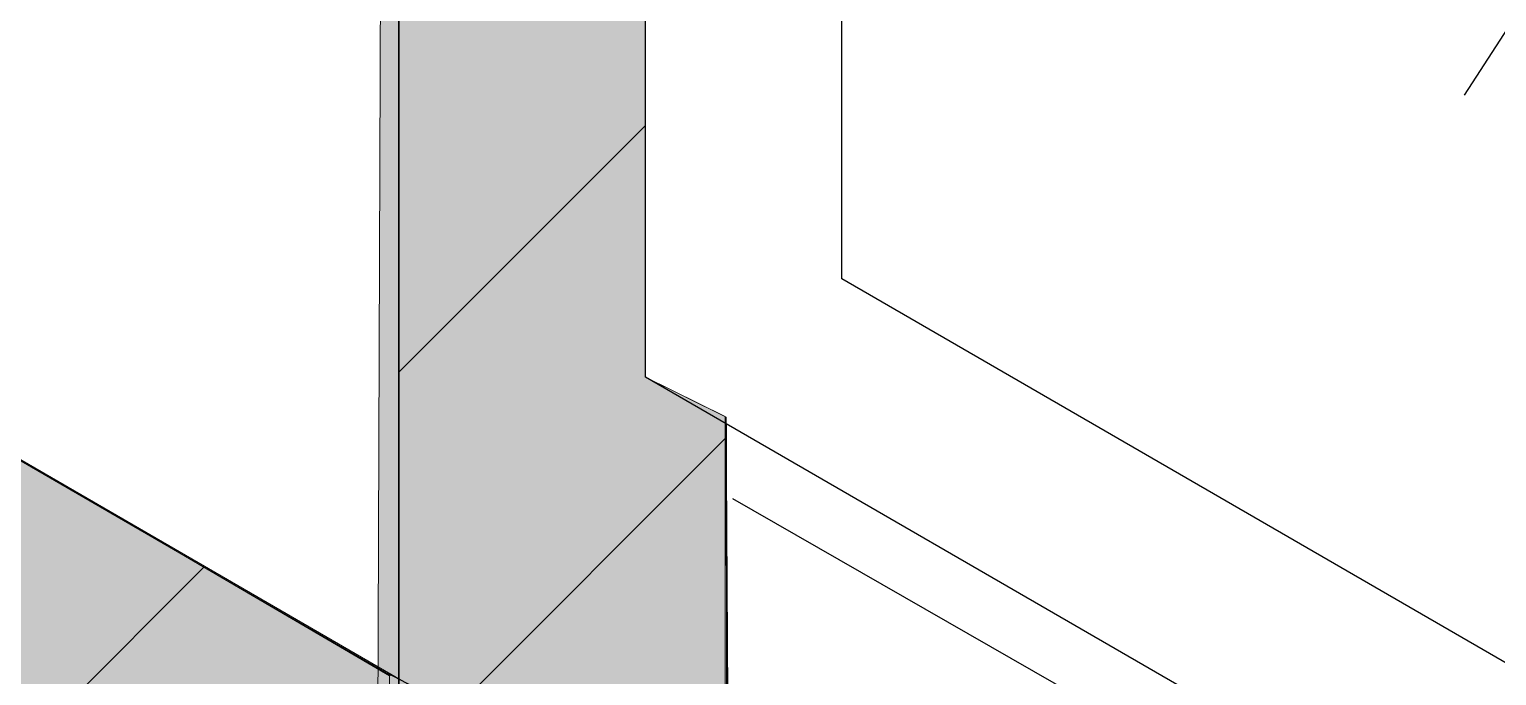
# Model space of a CAD drawing. Extents: x -1140 to 5605, y -816 to 2382.
# Drawn here: x 4351.1 to 4403.9, y 1185.7 to 1208.9 of the extents above; entities that cross this region are included whole.
import ezdxf

# ---------------------------------------------------------------- set-up
doc = ezdxf.new("R2010")
doc.units = 0
doc.header["$MEASUREMENT"] = 0
doc.linetypes.add('AI-Linetype-43', pattern=[86.381111, 43.190556, -8.638111, 8.638111, -8.638111, 8.638111, -8.638111])
doc.linetypes.add('AI-Linetype-47', pattern=[86.381111, 43.190556, -8.638111, 8.638111, -8.638111, 8.638111, -8.638111])
for name, color, linetype, lineweight in [('.ATI-HATCH', 7, 'Continuous', 0), ('G-ANNO-TTLB', 7, 'Continuous', 0), ('Layer 12', 7, 'Continuous', 0), ('TYVEK', 7, 'Continuous', 0), ('wall scratch', 7, 'Continuous', 0)]:
    doc.layers.add(name, color=color, linetype=linetype, lineweight=lineweight)
pattern_1 = [(45, (0, 0), (-7.071067, 7.07107), [])]

# ---------------------------------------------------------------- blocks, each defined once
blk = doc.blocks.new('Block_249')
at = {"layer": 'TYVEK', "color": 2, "lineweight": 25, "true_color": 0xffff00}
blk.add_lwpolyline([(4375.75, 1195.792)], dxfattribs=at)
blk = doc.blocks.new('Block_250')
at = {"layer": 'TYVEK', "color": 1, "lineweight": 25, "true_color": 0xff0000}
for points in [[(4357.035, 1215.572)], [(4357.035, 1199.134)]]:
    blk.add_lwpolyline(points, dxfattribs=at)
blk = doc.blocks.new('Block_251')
at = {"layer": 'TYVEK', "color": 1, "lineweight": 25, "true_color": 0xff0000}
blk.add_lwpolyline([(4357.035, 1199.134)], dxfattribs=at)
blk = doc.blocks.new('Block_253')
at = {"layer": 'TYVEK', "color": 4, "lineweight": 25, "true_color": 0x00ffff}
blk.add_lwpolyline([(4375.946, 1195.966)], dxfattribs=at)
blk = doc.blocks.new('Block_254')
at = {"layer": 'TYVEK', "color": 2, "lineweight": 25, "true_color": 0xffff00}
blk.add_lwpolyline([(4375.705, 1195.792)], dxfattribs=at)
blk = doc.blocks.new('Block_270')
at = {"layer": 'TYVEK', "color": 1, "lineweight": 25, "true_color": 0xff0000}
for points in [[(4357.715, 1218.403)], [(4357.715, 1201.965)]]:
    blk.add_lwpolyline(points, dxfattribs=at)
blk = doc.blocks.new('Block_271')
at = {"layer": 'TYVEK', "color": 1, "lineweight": 25, "true_color": 0xff0000}
blk.add_lwpolyline([(4357.715, 1201.965)], dxfattribs=at)
blk = doc.blocks.new('Block_274')
at = {"layer": 'TYVEK', "color": 33, "lineweight": 25, "true_color": 0xcc9966}
for points in [[(4389.421, 1205.863)], [(4377.504, 1199.046)]]:
    blk.add_lwpolyline(points, dxfattribs=at)
blk = doc.blocks.new('Block_278')
at = {"layer": 'TYVEK', "color": 33, "lineweight": 25, "true_color": 0xcc9966}
blk.add_lwpolyline([(4389.518, 1204.91)], dxfattribs=at)
blk = doc.blocks.new('Block_279')
at = {"layer": 'TYVEK', "color": 33, "lineweight": 25, "true_color": 0xcc9966}
for points in [[(4393.444, 1206.927)], [(4381.527, 1200.11)]]:
    blk.add_lwpolyline(points, dxfattribs=at)
blk = doc.blocks.new('Block_280')
at = {"layer": 'TYVEK', "color": 33, "lineweight": 25, "true_color": 0xcc9966}
blk.add_lwpolyline([(4393.444, 1206.927)], dxfattribs=at)
blk = doc.blocks.new('Block_283')
at = {"layer": 'TYVEK', "color": 2, "lineweight": 25, "true_color": 0xffff00}
for points in [[(4381.527, 1200.11)], [(4376.718, 1197.327)]]:
    blk.add_lwpolyline(points, dxfattribs=at)

msp = doc.modelspace()

# ---------------------------------------------------------------- hatches: boundary and pattern name
at = {"layer": '.ATI-HATCH', "true_color": 0x808080, "transparency": 33554483}
for points in [[(4364.402, 1385.177), (4376.758, 1377.633), (4376.608, 1369.752), (4373.318, 1367.862), (4373.318, 1196.423), (4376.218, 1194.983), (4376.407, 1162.955), (4363.633, 1170.55)], [(4373.564, 1165.995), (4373.564, 1180.276), (4324.647, 1208.62), (4324.557, 1194.339)]]:
    msp.add_hatch(color=8, dxfattribs=at).paths.add_polyline_path(points)
at = {"layer": 'G-ANNO-TTLB', "true_color": 0xff00ff, "transparency": 33554687}
h = msp.add_hatch(color=6, dxfattribs=at)
edge = h.paths.add_edge_path()
edge.add_spline(control_points=[(5285.56, -733.232), (5285.56, -733.232), (2356.042, -733.232), (2356.042, -733.232), (2356.042, -733.232), (2356.042, 1723.768), (2356.042, 1723.768), (2356.042, 1723.768), (5285.56, 1723.768), (5285.56, 1723.768), (5285.56, 1723.768), (5285.56, -733.232), (5285.56, -733.232)], knot_values=[0, 0, 0, 0, 1, 1, 1, 2, 2, 2, 3, 3, 3, 4, 4, 4, 4], degree=3, periodic=0)
edge = h.paths.add_edge_path()
edge.add_spline(control_points=[(2365.042, 1714.768), (2365.042, 1714.768), (2365.042, -724.232), (2365.042, -724.232), (2365.042, -724.232), (5276.56, -724.232), (5276.56, -724.232), (5276.56, -724.232), (5276.56, 1714.768), (5276.56, 1714.768), (5276.56, 1714.768), (2365.042, 1714.768), (2365.042, 1714.768)], knot_values=[0, 0, 0, 0, 1, 1, 1, 2, 2, 2, 3, 3, 3, 4, 4, 4, 4], degree=3, periodic=0)
edge.add_line((2365.042, 1714.768), (2365.042, 1714.768))
at = {"layer": 'Layer 12', "true_color": 0x000000, "transparency": 33554687}
h = msp.add_hatch(dxfattribs=at)
h.set_pattern_fill('_U', color=18, scale=10, angle=45, style=2, pattern_type=0)
h.set_pattern_definition(pattern_1)
h.paths.add_polyline_path([(4376.2, 1163.022), (4364.452, 1169.805), (4364.424, 1377.67), (4376.624, 1370.575), (4376.608, 1369.752), (4373.318, 1367.862), (4373.318, 1196.423), (4376.187, 1194.998)])
h = msp.add_hatch(dxfattribs=at)
h.set_pattern_fill('_U', color=18, scale=10, angle=45, style=2, pattern_type=0)
h.set_pattern_definition(pattern_1)
h.paths.add_polyline_path([(4324.608, 1194.619), (4324.862, 1208.62), (4364.098, 1185.671), (4364.098, 1171.654)])

# ---------------------------------------------------------------- linework, layer by layer
at = {"layer": '.ATI-HATCH'}
for points in [[(4364.402, 1385.177), (4376.758, 1377.633), (4376.608, 1369.752), (4373.318, 1367.862), (4373.318, 1196.423), (4376.218, 1194.983), (4376.407, 1162.955), (4363.633, 1170.55)], [(4373.564, 1165.995), (4373.564, 1180.276), (4324.647, 1208.62), (4324.557, 1194.339)]]:
    msp.add_lwpolyline(points, close=True, dxfattribs=at)
at = {"layer": 'G-ANNO-TTLB'}
for points in [[(5285.56, -733.232), (5285.56, -733.232), (2356.042, -733.232), (2356.042, -733.232), (2356.042, -733.232), (2356.042, 1723.768), (2356.042, 1723.768), (2356.042, 1723.768), (5285.56, 1723.768), (5285.56, 1723.768), (5285.56, 1723.768), (5285.56, -733.232), (5285.56, -733.232)], [(2365.042, 1714.768), (2365.042, 1714.768), (2365.042, -724.232), (2365.042, -724.232), (2365.042, -724.232), (5276.56, -724.232), (5276.56, -724.232), (5276.56, -724.232), (5276.56, 1714.768), (5276.56, 1714.768), (5276.56, 1714.768), (2365.042, 1714.768), (2365.042, 1714.768)]]:
    msp.add_open_spline(points, degree=3, knots=[0, 0, 0, 0, 1, 1, 1, 2, 2, 2, 3, 3, 3, 4, 4, 4, 4], dxfattribs=at)
at = {"layer": 'Layer 12'}
for points in [[(4376.2, 1163.022), (4364.452, 1169.805), (4364.424, 1377.67), (4376.624, 1370.575), (4376.608, 1369.752), (4373.318, 1367.862), (4373.318, 1196.423), (4376.187, 1194.998)], [(4324.608, 1194.619), (4324.862, 1208.62), (4364.098, 1185.671), (4364.098, 1171.654)]]:
    msp.add_lwpolyline(points, close=True, dxfattribs=at)
at = {"layer": 'TYVEK', "color": 18, "lineweight": 25, "true_color": 0x000000}
for p, q in [((4364.425, 1377.381), (4364.425, 1170.051)), ((4376.218, 1194.745), (4376.245, 1163.083))]:
    msp.add_line(p, q, dxfattribs=at)
at = {"layer": 'TYVEK', "color": 3, "lineweight": 25, "true_color": 0x00ff00}
for p, q in [((4373.318, 1196.423), (4373.318, 1367.862)), ((4455.923, 1148.637), (4373.318, 1196.423)), ((4459.09, 1144.668), (4376.455, 1192.044))]:
    msp.add_line(p, q, dxfattribs=at)
at = {"layer": 'TYVEK', "color": 252, "lineweight": 25, "true_color": 0x848484}
msp.add_line((4436.529, 1258.532), (4402.777, 1206.568), dxfattribs=at)
at = {"layer": 'TYVEK', "color": 18, "lineweight": 20, "true_color": 0x000000}
msp.add_line((4324.554, 1208.62), (4364.152, 1185.684), dxfattribs=at)
at = {"layer": 'TYVEK', "color": 3, "lineweight": 25, "true_color": 0x00ff00}
msp.add_lwpolyline([(4380.385, 1199.958), (4380.385, 1356.15), (4448.857, 1316.54), (4448.857, 1160.348), (4380.385, 1199.958)], dxfattribs=at)
at = {"layer": 'TYVEK', "color": 4, "lineweight": 25, "true_color": 0x00ffff}
for points in [[(4376.626, 1198.797)], [(4375.946, 1195.966)]]:
    msp.add_lwpolyline(points, dxfattribs=at)
at = {"layer": 'TYVEK', "color": 2, "lineweight": 25, "true_color": 0xffff00}
for points in [[(4377.504, 1199.046)], [(4377.601, 1198.093)]]:
    msp.add_lwpolyline(points, dxfattribs=at)
at = {"layer": 'TYVEK', "color": 18, "lineweight": 25, "true_color": 0x000000}
msp.add_lwpolyline([(4364.055, 1171.459), (4373.491, 1166.002), (4373.693, 1180.682), (4364.055, 1185.749)], dxfattribs=at)
at = {"layer": 'wall scratch', "color": 252, "linetype": 'AI-Linetype-47', "lineweight": 25, "true_color": 0x848484}
msp.add_lwpolyline([(4376.606, 1198.313)], dxfattribs=at)
at = {"layer": 'wall scratch', "color": 252, "linetype": 'AI-Linetype-43', "lineweight": 25, "true_color": 0x848484}
msp.add_lwpolyline([(4376.638, 1198.313)], dxfattribs=at)

# ---------------------------------------------------------------- block references
at = {"layer": 'TYVEK'}
for name in ['Block_270', 'Block_250', 'Block_279', 'Block_280', 'Block_274', 'Block_278', 'Block_271', 'Block_283', 'Block_251', 'Block_254', 'Block_249', 'Block_253']:
    msp.add_blockref(name, (0, 0), dxfattribs=at)

doc.saveas('drawing.dxf')
